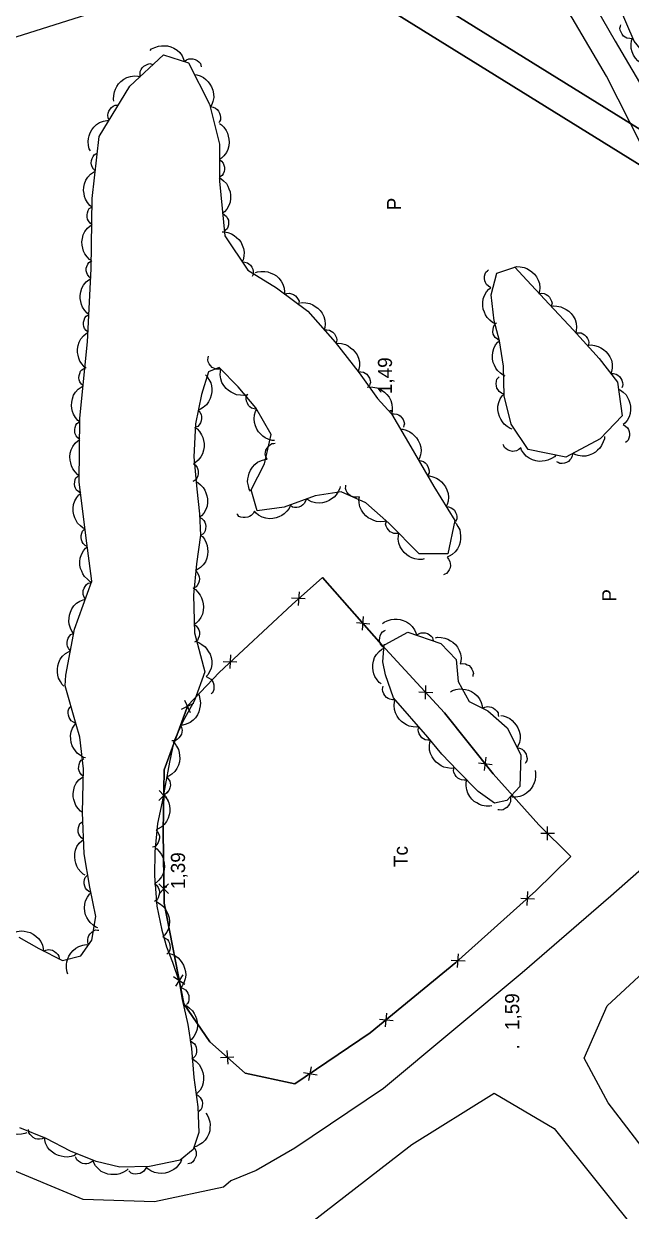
# Model space of a CAD drawing. Extents: x 747954 to 748544, y 4317181 to 4318208.
# Drawn here: x 748123.3 to 748187.8, y 4317290.1 to 4317416.2 of the extents above; entities that cross this region are included whole.
import ezdxf

# ---------------------------------------------------------------- set-up
doc = ezdxf.new("R2010")
doc.units = 0
doc.linetypes.add('DASHED', pattern=[0])
doc.layers.get('0').update_dxf_attribs({"linetype": 'CONTINUOUS'})
for name, color, linetype in [('1', 7, 'CONTINUOUS'), ('11', 7, 'CONTINUOUS'), ('36', 7, 'CONTINUOUS'), ('48', 7, 'CONTINUOUS'), ('53', 7, 'CONTINUOUS'), ('8', 7, 'CONTINUOUS'), ('PATTERN_CLASS', 7, 'CONTINUOUS')]:
    doc.layers.add(name, color=color, linetype=linetype)

msp = doc.modelspace()

# ---------------------------------------------------------------- linework, layer by layer
at = {"layer": '1', "color": 0, "linetype": 'CONTINUOUS'}
for p, q in [((748153.22, 4317355.13), (748151.76, 4317355.2)), ((748152.56, 4317355.9), (748152.45, 4317354.45)), ((748160.09, 4317352.47), (748158.64, 4317352.58)), ((748159.31, 4317351.82), (748159.39, 4317353.27)), ((748145.28, 4317349.18), (748145.21, 4317347.73)), ((748145.96, 4317348.42), (748144.5, 4317348.46)), ((748166.75, 4317345.16), (748165.29, 4317345.24)), ((748165.99, 4317344.49), (748166.03, 4317345.94)), ((748141.33, 4317344.02), (748140.02, 4317343.39)), ((748140.38, 4317344.38), (748140.98, 4317343.06)), ((748173.08, 4317337.51), (748171.63, 4317337.69)), ((748172.27, 4317336.89), (748172.42, 4317338.34)), ((748137.68, 4317334.78), (748138.68, 4317333.72)), ((748138.7, 4317334.74), (748137.66, 4317333.72)), ((748179.68, 4317330.22), (748178.23, 4317330.23)), ((748178.95, 4317329.51), (748178.93, 4317330.97)), ((748137.67, 4317324.87), (748138.7, 4317323.84)), ((748138.69, 4317324.86), (748137.68, 4317323.81)), ((748176.77, 4317322.58), (748176.87, 4317324.04)), ((748176.11, 4317323.36), (748177.56, 4317323.29)), ((748169.4, 4317315.98), (748169.49, 4317317.43)), ((748168.73, 4317316.75), (748170.19, 4317316.69)), ((748139.21, 4317315.02), (748140.41, 4317314.19)), ((748140.22, 4317315.2), (748139.42, 4317313.98)), ((748161.72, 4317309.69), (748161.88, 4317311.14)), ((748161.09, 4317310.49), (748162.54, 4317310.36)), ((748144.88, 4317307.15), (748144.98, 4317305.69)), ((748144.19, 4317306.4), (748145.64, 4317306.47)), ((748153.03, 4317304.83), (748154.46, 4317304.57)), ((748153.59, 4317303.98), (748153.87, 4317305.41))]:
    msp.add_line(p, q, dxfattribs=at)
msp.add_lwpolyline([(748144.05, 4317347.33), (748140.72, 4317343.8), (748138.24, 4317336.98), (748138.12, 4317330.38), (748138.21, 4317322.81), (748140.31, 4317312.13), (748143.07, 4317308.08), (748146.82, 4317304.76), (748152.12, 4317303.61), (748160.11, 4317309.04), (748169.2, 4317316.5), (748177.71, 4317324.12), (748181.43, 4317327.76), (748178.04, 4317331.12), (748173.18, 4317336.55), (748168, 4317343.04), (748161.32, 4317350.29), (748155.06, 4317357.41), (748151.82, 4317354.56), (748144.05, 4317347.33)], dxfattribs=at)
at = {"layer": '11', "color": 0, "linetype": 'DASHED'}
for points in [[(748262.21, 4317422.19), (748268.1, 4317410.96), (748273.94, 4317397.69), (748276.82, 4317387.26), (748264.43, 4317378.75), (748247.59, 4317371.19), (748229.19, 4317360.3), (748213.2, 4317348.69), (748197.59, 4317334.05), (748185.67, 4317323.57), (748176.25, 4317315.42), (748161.52, 4317303.13), (748152.11, 4317296.79), (748147.98, 4317294.42), (748145.32, 4317293.32)], [(748145.32, 4317293.32), (748144.52, 4317292.64), (748137.21, 4317291.07), (748129.63, 4317291.34), (748120.88, 4317294.98), (748114.17, 4317301.78), (748106.17, 4317309.94), (748098.62, 4317317.89), (748091.19, 4317326.91), (748084.71, 4317336.71), (748080.44, 4317345.57), (748076.18, 4317355.23), (748072.89, 4317364.92), (748070.94, 4317377.1), (748069.9, 4317386.29), (748071.13, 4317395.75), (748078.26, 4317400.38), (748094.87, 4317405.8), (748113.16, 4317411.9), (748136.64, 4317419.36)], [(748190.78, 4317294.75), (748189.82, 4317295.83), (748185.39, 4317301.59), (748182.85, 4317306.35), (748185.27, 4317311.9), (748192.93, 4317318.98), (748201.78, 4317327.17), (748210.3, 4317335.14), (748219.34, 4317342.89), (748228.69, 4317350.25), (748238.42, 4317356.59), (748251.05, 4317363.01), (748260.59, 4317368.33), (748269.93, 4317373.59), (748278.19, 4317378.48), (748282.72, 4317379.6), (748283.74, 4317379.69), (748291.02, 4317372.48), (748299.21, 4317364.03)], [(748150.41, 4317286.23), (748164.54, 4317297.17), (748173.28, 4317302.64), (748179.65, 4317298.86), (748188.92, 4317287.28)]]:
    msp.add_lwpolyline(points, dxfattribs=at)
at = {"layer": '53', "color": 0, "linetype": 'CONTINUOUS'}
for points in [[(748190.34, 4317411.69), (748190.11, 4317411.66), (748189.75, 4317411.71), (748189.34, 4317411.81), (748189.06, 4317411.95), (748188.79, 4317412.13), (748188.53, 4317412.32), (748188.3, 4317412.58), (748188.1, 4317412.9), (748187.93, 4317413.25), (748187.84, 4317413.63), (748187.82, 4317414.06), (748187.87, 4317414.43), (748187.95, 4317414.66), (748187.68, 4317414.67), (748187.39, 4317414.72), (748187.2, 4317414.82), (748187.03, 4317414.94), (748186.87, 4317415.14), (748186.76, 4317415.34), (748186.67, 4317415.58), (748186.64, 4317415.79), (748186.7, 4317415.98), (748186.74, 4317416.14)], [(748136.72, 4317413.42), (748136.89, 4317413.57), (748137.23, 4317413.73), (748137.62, 4317413.88), (748137.94, 4317413.91), (748138.26, 4317413.9), (748138.58, 4317413.89), (748138.92, 4317413.8), (748139.26, 4317413.65), (748139.59, 4317413.45), (748139.88, 4317413.18), (748140.13, 4317412.82), (748140.29, 4317412.49), (748140.35, 4317412.25), (748140.58, 4317412.4), (748140.85, 4317412.51), (748141.06, 4317412.53), (748141.27, 4317412.52), (748141.52, 4317412.44), (748141.72, 4317412.34), (748141.92, 4317412.19), (748142.07, 4317412.03), (748142.12, 4317411.83), (748142.17, 4317411.68)], [(748132.89, 4317408.01), (748132.84, 4317408.24), (748132.86, 4317408.61), (748132.93, 4317409.02), (748133.05, 4317409.31), (748133.21, 4317409.59), (748133.38, 4317409.86), (748133.63, 4317410.12), (748133.92, 4317410.34), (748134.26, 4317410.54), (748134.63, 4317410.65), (748135.07, 4317410.7), (748135.43, 4317410.67), (748135.67, 4317410.61), (748135.66, 4317410.89), (748135.69, 4317411.18), (748135.78, 4317411.37), (748135.89, 4317411.55), (748136.07, 4317411.73), (748136.26, 4317411.85), (748136.49, 4317411.96), (748136.71, 4317412.01), (748136.9, 4317411.96), (748137.06, 4317411.92)], [(748141.46, 4317410.85), (748141.69, 4317410.83), (748142.03, 4317410.7), (748142.41, 4317410.52), (748142.66, 4317410.32), (748142.88, 4317410.08), (748143.09, 4317409.84), (748143.26, 4317409.54), (748143.39, 4317409.19), (748143.48, 4317408.81), (748143.49, 4317408.42), (748143.41, 4317407.99), (748143.29, 4317407.65), (748143.16, 4317407.44), (748143.42, 4317407.37), (748143.69, 4317407.26), (748143.85, 4317407.12), (748144, 4317406.96), (748144.11, 4317406.73), (748144.18, 4317406.52), (748144.21, 4317406.27), (748144.2, 4317406.05), (748144.1, 4317405.87), (748144.02, 4317405.73)], [(748130.38, 4317402.74), (748130.27, 4317402.95), (748130.2, 4317403.31), (748130.15, 4317403.73), (748130.19, 4317404.04), (748130.27, 4317404.35), (748130.37, 4317404.66), (748130.53, 4317404.97), (748130.76, 4317405.26), (748131.04, 4317405.54), (748131.36, 4317405.75), (748131.77, 4317405.91), (748132.13, 4317405.98), (748132.38, 4317405.99), (748132.29, 4317406.25), (748132.24, 4317406.54), (748132.28, 4317406.75), (748132.33, 4317406.95), (748132.47, 4317407.17), (748132.62, 4317407.34), (748132.81, 4317407.5), (748133.01, 4317407.61), (748133.21, 4317407.61), (748133.37, 4317407.62)], [(748144.11, 4317405.63), (748144.31, 4317405.51), (748144.55, 4317405.24), (748144.81, 4317404.91), (748144.94, 4317404.62), (748145.03, 4317404.31), (748145.11, 4317404), (748145.13, 4317403.65), (748145.09, 4317403.28), (748145, 4317402.9), (748144.83, 4317402.55), (748144.57, 4317402.2), (748144.3, 4317401.95), (748144.09, 4317401.82), (748144.3, 4317401.64), (748144.48, 4317401.42), (748144.56, 4317401.22), (748144.62, 4317401.02), (748144.62, 4317400.76), (748144.58, 4317400.54), (748144.5, 4317400.3), (748144.39, 4317400.11), (748144.22, 4317400), (748144.09, 4317399.91)], [(748130.49, 4317396.8), (748130.31, 4317396.94), (748130.09, 4317397.24), (748129.87, 4317397.6), (748129.77, 4317397.9), (748129.71, 4317398.22), (748129.67, 4317398.53), (748129.69, 4317398.88), (748129.77, 4317399.25), (748129.9, 4317399.61), (748130.11, 4317399.94), (748130.4, 4317400.26), (748130.7, 4317400.48), (748130.92, 4317400.59), (748130.73, 4317400.79), (748130.57, 4317401.03), (748130.51, 4317401.24), (748130.47, 4317401.44), (748130.5, 4317401.7), (748130.57, 4317401.92), (748130.67, 4317402.15), (748130.8, 4317402.32), (748130.98, 4317402.41), (748131.12, 4317402.49)], [(748144.05, 4317399.91), (748144.26, 4317399.81), (748144.54, 4317399.57), (748144.83, 4317399.26), (748144.99, 4317398.99), (748145.11, 4317398.69), (748145.22, 4317398.39), (748145.28, 4317398.04), (748145.27, 4317397.67), (748145.22, 4317397.28), (748145.09, 4317396.92), (748144.87, 4317396.54), (748144.62, 4317396.27), (748144.43, 4317396.12), (748144.65, 4317395.96), (748144.86, 4317395.76), (748144.96, 4317395.57), (748145.04, 4317395.38), (748145.07, 4317395.12), (748145.05, 4317394.89), (748145, 4317394.65), (748144.91, 4317394.45), (748144.75, 4317394.32), (748144.63, 4317394.22)], [(748130.49, 4317391.08), (748130.29, 4317391.2), (748130.05, 4317391.47), (748129.79, 4317391.81), (748129.67, 4317392.1), (748129.58, 4317392.41), (748129.51, 4317392.72), (748129.49, 4317393.07), (748129.54, 4317393.44), (748129.63, 4317393.82), (748129.81, 4317394.17), (748130.07, 4317394.51), (748130.35, 4317394.76), (748130.56, 4317394.89), (748130.35, 4317395.07), (748130.17, 4317395.29), (748130.09, 4317395.49), (748130.03, 4317395.69), (748130.03, 4317395.95), (748130.08, 4317396.17), (748130.16, 4317396.41), (748130.27, 4317396.6), (748130.45, 4317396.71), (748130.58, 4317396.8)], [(748144.4, 4317394.14), (748144.63, 4317394.15), (748144.99, 4317394.06), (748145.39, 4317393.93), (748145.66, 4317393.76), (748145.9, 4317393.55), (748146.14, 4317393.34), (748146.35, 4317393.06), (748146.52, 4317392.73), (748146.66, 4317392.36), (748146.71, 4317391.98), (748146.69, 4317391.54), (748146.6, 4317391.18), (748146.5, 4317390.96), (748146.78, 4317390.93), (748147.06, 4317390.85), (748147.23, 4317390.73), (748147.39, 4317390.59), (748147.54, 4317390.38), (748147.63, 4317390.17), (748147.69, 4317389.93), (748147.71, 4317389.71), (748147.63, 4317389.52), (748147.57, 4317389.38)], [(748130.23, 4317385.36), (748130.04, 4317385.49), (748129.8, 4317385.78), (748129.56, 4317386.12), (748129.44, 4317386.42), (748129.37, 4317386.73), (748129.31, 4317387.04), (748129.3, 4317387.39), (748129.36, 4317387.76), (748129.47, 4317388.14), (748129.66, 4317388.48), (748129.94, 4317388.81), (748130.22, 4317389.05), (748130.44, 4317389.17), (748130.24, 4317389.36), (748130.06, 4317389.59), (748129.99, 4317389.79), (748129.94, 4317390), (748129.95, 4317390.26), (748130, 4317390.47), (748130.1, 4317390.71), (748130.22, 4317390.89), (748130.39, 4317390.99), (748130.53, 4317391.08)], [(748175.45, 4317390.39), (748175.68, 4317390.44), (748176.05, 4317390.41), (748176.46, 4317390.35), (748176.76, 4317390.23), (748177.03, 4317390.06), (748177.3, 4317389.89), (748177.56, 4317389.65), (748177.78, 4317389.35), (748177.97, 4317389.01), (748178.09, 4317388.64), (748178.14, 4317388.2), (748178.11, 4317387.84), (748178.04, 4317387.6), (748178.32, 4317387.61), (748178.61, 4317387.58), (748178.8, 4317387.49), (748178.99, 4317387.38), (748179.16, 4317387.19), (748179.28, 4317387), (748179.39, 4317386.77), (748179.44, 4317386.56), (748179.39, 4317386.36), (748179.35, 4317386.21)], [(748147.93, 4317389.8), (748148.15, 4317389.89), (748148.51, 4317389.93), (748148.93, 4317389.94), (748149.24, 4317389.88), (748149.55, 4317389.76), (748149.84, 4317389.64), (748150.14, 4317389.45), (748150.41, 4317389.2), (748150.66, 4317388.9), (748150.84, 4317388.56), (748150.97, 4317388.14), (748151.01, 4317387.77), (748150.99, 4317387.53), (748151.26, 4317387.59), (748151.55, 4317387.61), (748151.76, 4317387.56), (748151.96, 4317387.49), (748152.16, 4317387.33), (748152.32, 4317387.17), (748152.46, 4317386.96), (748152.55, 4317386.76), (748152.54, 4317386.56), (748152.53, 4317386.4)], [(748173.31, 4317384.41), (748173.1, 4317384.51), (748172.82, 4317384.75), (748172.53, 4317385.05), (748172.37, 4317385.32), (748172.24, 4317385.62), (748172.13, 4317385.92), (748172.07, 4317386.26), (748172.07, 4317386.64), (748172.12, 4317387.02), (748172.25, 4317387.39), (748172.47, 4317387.77), (748172.71, 4317388.04), (748172.91, 4317388.2), (748172.68, 4317388.35), (748172.47, 4317388.55), (748172.37, 4317388.74), (748172.28, 4317388.93), (748172.26, 4317389.19), (748172.27, 4317389.41), (748172.33, 4317389.66), (748172.41, 4317389.86), (748172.57, 4317389.99), (748172.69, 4317390.09)], [(748152.7, 4317386.58), (748152.93, 4317386.62), (748153.29, 4317386.59), (748153.71, 4317386.51), (748154, 4317386.38), (748154.27, 4317386.21), (748154.54, 4317386.03), (748154.78, 4317385.78), (748155, 4317385.48), (748155.18, 4317385.13), (748155.29, 4317384.76), (748155.32, 4317384.32), (748155.29, 4317383.96), (748155.22, 4317383.72), (748155.49, 4317383.73), (748155.78, 4317383.69), (748155.97, 4317383.59), (748156.15, 4317383.48), (748156.32, 4317383.29), (748156.44, 4317383.09), (748156.54, 4317382.86), (748156.58, 4317382.65), (748156.53, 4317382.45), (748156.49, 4317382.3)], [(748129.94, 4317379.65), (748129.74, 4317379.78), (748129.51, 4317380.06), (748129.26, 4317380.41), (748129.15, 4317380.7), (748129.08, 4317381.02), (748129.01, 4317381.33), (748129.01, 4317381.68), (748129.07, 4317382.05), (748129.18, 4317382.42), (748129.37, 4317382.77), (748129.64, 4317383.1), (748129.93, 4317383.34), (748130.14, 4317383.46), (748129.94, 4317383.65), (748129.76, 4317383.88), (748129.69, 4317384.08), (748129.64, 4317384.28), (748129.66, 4317384.54), (748129.71, 4317384.76), (748129.8, 4317385), (748129.92, 4317385.18), (748130.1, 4317385.28), (748130.23, 4317385.36)], [(748179.35, 4317386.21), (748179.58, 4317386.26), (748179.95, 4317386.23), (748180.36, 4317386.17), (748180.66, 4317386.04), (748180.93, 4317385.88), (748181.2, 4317385.7), (748181.46, 4317385.46), (748181.68, 4317385.16), (748181.87, 4317384.82), (748181.99, 4317384.45), (748182.04, 4317384.02), (748182.01, 4317383.65), (748181.94, 4317383.41), (748182.22, 4317383.42), (748182.51, 4317383.39), (748182.7, 4317383.3), (748182.88, 4317383.2), (748183.06, 4317383.01), (748183.18, 4317382.82), (748183.29, 4317382.59), (748183.34, 4317382.37), (748183.29, 4317382.18), (748183.25, 4317382.02)], [(748174.45, 4317378.81), (748174.23, 4317378.9), (748173.94, 4317379.12), (748173.64, 4317379.41), (748173.46, 4317379.67), (748173.32, 4317379.96), (748173.19, 4317380.26), (748173.12, 4317380.6), (748173.1, 4317380.97), (748173.13, 4317381.36), (748173.24, 4317381.73), (748173.44, 4317382.12), (748173.67, 4317382.41), (748173.85, 4317382.57), (748173.62, 4317382.72), (748173.4, 4317382.9), (748173.29, 4317383.09), (748173.19, 4317383.28), (748173.15, 4317383.53), (748173.16, 4317383.76), (748173.2, 4317384.01), (748173.28, 4317384.21), (748173.43, 4317384.35), (748173.54, 4317384.46)], [(748156.48, 4317382.29), (748156.71, 4317382.32), (748157.08, 4317382.26), (748157.48, 4317382.17), (748157.77, 4317382.02), (748158.03, 4317381.83), (748158.28, 4317381.64), (748158.52, 4317381.37), (748158.71, 4317381.06), (748158.88, 4317380.7), (748158.96, 4317380.32), (748158.97, 4317379.89), (748158.92, 4317379.53), (748158.83, 4317379.29), (748159.11, 4317379.28), (748159.39, 4317379.23), (748159.58, 4317379.12), (748159.75, 4317379), (748159.91, 4317378.8), (748160.02, 4317378.6), (748160.1, 4317378.36), (748160.13, 4317378.14), (748160.07, 4317377.95), (748160.02, 4317377.8)], [(748183.34, 4317382.09), (748183.57, 4317382.12), (748183.93, 4317382.06), (748184.34, 4317381.96), (748184.62, 4317381.81), (748184.88, 4317381.62), (748185.14, 4317381.43), (748185.37, 4317381.16), (748185.56, 4317380.85), (748185.73, 4317380.49), (748185.81, 4317380.11), (748185.82, 4317379.67), (748185.76, 4317379.31), (748185.67, 4317379.08), (748185.95, 4317379.07), (748186.23, 4317379.01), (748186.42, 4317378.9), (748186.59, 4317378.78), (748186.75, 4317378.57), (748186.85, 4317378.38), (748186.93, 4317378.14), (748186.96, 4317377.92), (748186.9, 4317377.73), (748186.85, 4317377.58)], [(748146.92, 4317376.81), (748146.69, 4317376.76), (748146.32, 4317376.78), (748145.9, 4317376.83), (748145.61, 4317376.95), (748145.33, 4317377.11), (748145.05, 4317377.27), (748144.8, 4317377.51), (748144.57, 4317377.8), (748144.36, 4317378.14), (748144.24, 4317378.51), (748144.18, 4317378.94), (748144.2, 4317379.31), (748144.26, 4317379.55), (748143.99, 4317379.53), (748143.7, 4317379.55), (748143.5, 4317379.64), (748143.32, 4317379.74), (748143.14, 4317379.93), (748143.01, 4317380.11), (748142.9, 4317380.34), (748142.85, 4317380.55), (748142.89, 4317380.75), (748142.92, 4317380.91)], [(748129.22, 4317373.97), (748129.04, 4317374.11), (748128.82, 4317374.4), (748128.59, 4317374.76), (748128.49, 4317375.06), (748128.43, 4317375.38), (748128.38, 4317375.69), (748128.4, 4317376.04), (748128.48, 4317376.41), (748128.6, 4317376.78), (748128.81, 4317377.11), (748129.1, 4317377.43), (748129.39, 4317377.65), (748129.62, 4317377.76), (748129.43, 4317377.96), (748129.26, 4317378.2), (748129.2, 4317378.41), (748129.16, 4317378.61), (748129.19, 4317378.87), (748129.25, 4317379.08), (748129.35, 4317379.32), (748129.48, 4317379.49), (748129.66, 4317379.59), (748129.8, 4317379.66)], [(748142.62, 4317378.93), (748142.8, 4317378.77), (748142.98, 4317378.46), (748143.17, 4317378.08), (748143.24, 4317377.77), (748143.27, 4317377.45), (748143.28, 4317377.13), (748143.23, 4317376.78), (748143.11, 4317376.43), (748142.95, 4317376.08), (748142.71, 4317375.77), (748142.38, 4317375.48), (748142.07, 4317375.29), (748141.84, 4317375.2), (748142.01, 4317374.99), (748142.15, 4317374.73), (748142.18, 4317374.52), (748142.2, 4317374.31), (748142.15, 4317374.06), (748142.07, 4317373.85), (748141.94, 4317373.63), (748141.79, 4317373.47), (748141.6, 4317373.39), (748141.46, 4317373.33)], [(748159.8, 4317377.62), (748160.03, 4317377.67), (748160.39, 4317377.64), (748160.81, 4317377.57), (748161.1, 4317377.44), (748161.38, 4317377.28), (748161.64, 4317377.1), (748161.89, 4317376.86), (748162.11, 4317376.56), (748162.3, 4317376.22), (748162.42, 4317375.84), (748162.46, 4317375.41), (748162.43, 4317375.04), (748162.36, 4317374.81), (748162.64, 4317374.81), (748162.93, 4317374.78), (748163.12, 4317374.69), (748163.3, 4317374.58), (748163.48, 4317374.39), (748163.6, 4317374.2), (748163.7, 4317373.97), (748163.75, 4317373.75), (748163.69, 4317373.56), (748163.66, 4317373.4)], [(748175.21, 4317373.18), (748174.99, 4317373.25), (748174.68, 4317373.45), (748174.35, 4317373.71), (748174.15, 4317373.96), (748173.99, 4317374.24), (748173.84, 4317374.52), (748173.73, 4317374.86), (748173.68, 4317375.22), (748173.68, 4317375.61), (748173.76, 4317376), (748173.92, 4317376.4), (748174.12, 4317376.71), (748174.3, 4317376.88), (748174.05, 4317377.01), (748173.81, 4317377.17), (748173.69, 4317377.35), (748173.58, 4317377.53), (748173.52, 4317377.78), (748173.5, 4317378), (748173.52, 4317378.26), (748173.58, 4317378.47), (748173.72, 4317378.61), (748173.82, 4317378.73)], [(748149.95, 4317371.97), (748149.71, 4317371.97), (748149.36, 4317372.08), (748148.97, 4317372.24), (748148.72, 4317372.42), (748148.48, 4317372.65), (748148.26, 4317372.88), (748148.07, 4317373.17), (748147.92, 4317373.51), (748147.81, 4317373.88), (748147.78, 4317374.27), (748147.83, 4317374.71), (748147.94, 4317375.06), (748148.06, 4317375.27), (748147.78, 4317375.33), (748147.51, 4317375.42), (748147.34, 4317375.56), (748147.19, 4317375.7), (748147.06, 4317375.92), (748146.98, 4317376.13), (748146.93, 4317376.38), (748146.93, 4317376.6), (748147.03, 4317376.78), (748147.1, 4317376.93)], [(748186.49, 4317377.43), (748186.7, 4317377.33), (748186.99, 4317377.1), (748187.29, 4317376.81), (748187.46, 4317376.54), (748187.59, 4317376.24), (748187.71, 4317375.94), (748187.77, 4317375.6), (748187.78, 4317375.23), (748187.74, 4317374.84), (748187.62, 4317374.47), (748187.41, 4317374.09), (748187.18, 4317373.81), (748186.98, 4317373.65), (748187.22, 4317373.5), (748187.43, 4317373.31), (748187.54, 4317373.12), (748187.63, 4317372.93), (748187.66, 4317372.67), (748187.65, 4317372.45), (748187.6, 4317372.2), (748187.52, 4317371.99), (748187.36, 4317371.86), (748187.25, 4317371.76)], [(748129.22, 4317368.25), (748129.02, 4317368.37), (748128.77, 4317368.64), (748128.51, 4317368.97), (748128.38, 4317369.27), (748128.29, 4317369.58), (748128.22, 4317369.89), (748128.2, 4317370.24), (748128.24, 4317370.61), (748128.34, 4317370.99), (748128.51, 4317371.33), (748128.77, 4317371.68), (748129.04, 4317371.93), (748129.25, 4317372.06), (748129.04, 4317372.24), (748128.86, 4317372.46), (748128.78, 4317372.66), (748128.72, 4317372.86), (748128.72, 4317373.12), (748128.76, 4317373.34), (748128.84, 4317373.58), (748128.96, 4317373.77), (748129.13, 4317373.88), (748129.26, 4317373.97)], [(748141.52, 4317373.32), (748141.72, 4317373.2), (748141.96, 4317372.92), (748142.2, 4317372.57), (748142.32, 4317372.28), (748142.39, 4317371.97), (748142.46, 4317371.65), (748142.47, 4317371.3), (748142.41, 4317370.93), (748142.3, 4317370.56), (748142.12, 4317370.22), (748141.84, 4317369.88), (748141.56, 4317369.64), (748141.35, 4317369.52), (748141.55, 4317369.33), (748141.73, 4317369.1), (748141.8, 4317368.9), (748141.85, 4317368.7), (748141.84, 4317368.44), (748141.79, 4317368.22), (748141.7, 4317367.98), (748141.58, 4317367.8), (748141.41, 4317367.69), (748141.28, 4317367.61)], [(748163.34, 4317373.16), (748163.57, 4317373.16), (748163.92, 4317373.05), (748164.31, 4317372.9), (748164.57, 4317372.71), (748164.8, 4317372.49), (748165.03, 4317372.26), (748165.22, 4317371.97), (748165.37, 4317371.63), (748165.49, 4317371.26), (748165.52, 4317370.87), (748165.47, 4317370.44), (748165.36, 4317370.08), (748165.24, 4317369.87), (748165.51, 4317369.82), (748165.79, 4317369.72), (748165.96, 4317369.59), (748166.11, 4317369.45), (748166.24, 4317369.22), (748166.32, 4317369.01), (748166.37, 4317368.76), (748166.37, 4317368.54), (748166.28, 4317368.36), (748166.21, 4317368.22)], [(748147.39, 4317366.59), (748147.27, 4317366.79), (748147.17, 4317367.15), (748147.09, 4317367.56), (748147.11, 4317367.88), (748147.17, 4317368.19), (748147.24, 4317368.51), (748147.38, 4317368.83), (748147.59, 4317369.14), (748147.84, 4317369.43), (748148.15, 4317369.67), (748148.55, 4317369.86), (748148.9, 4317369.96), (748149.15, 4317369.97), (748149.04, 4317370.23), (748148.97, 4317370.51), (748149, 4317370.73), (748149.03, 4317370.93), (748149.15, 4317371.16), (748149.29, 4317371.34), (748149.47, 4317371.52), (748149.66, 4317371.64), (748149.86, 4317371.66), (748150.01, 4317371.68)], [(748179.85, 4317370.42), (748179.69, 4317370.25), (748179.38, 4317370.06), (748179, 4317369.87), (748178.69, 4317369.8), (748178.37, 4317369.77), (748178.05, 4317369.75), (748177.7, 4317369.8), (748177.35, 4317369.92), (748176.99, 4317370.08), (748176.68, 4317370.32), (748176.39, 4317370.64), (748176.2, 4317370.95), (748176.11, 4317371.18), (748175.89, 4317371.01), (748175.64, 4317370.87), (748175.43, 4317370.83), (748175.22, 4317370.81), (748174.97, 4317370.86), (748174.76, 4317370.95), (748174.54, 4317371.07), (748174.38, 4317371.22), (748174.3, 4317371.41), (748174.24, 4317371.55)], [(748185, 4317372.39), (748184.99, 4317372.16), (748184.87, 4317371.81), (748184.7, 4317371.43), (748184.5, 4317371.17), (748184.27, 4317370.95), (748184.04, 4317370.73), (748183.74, 4317370.55), (748183.39, 4317370.41), (748183.01, 4317370.31), (748182.63, 4317370.3), (748182.19, 4317370.36), (748181.85, 4317370.48), (748181.63, 4317370.61), (748181.57, 4317370.34), (748181.47, 4317370.07), (748181.33, 4317369.9), (748181.18, 4317369.75), (748180.95, 4317369.63), (748180.74, 4317369.56), (748180.49, 4317369.52), (748180.27, 4317369.53), (748180.09, 4317369.63), (748179.95, 4317369.7)], [(748129.82, 4317362.57), (748129.6, 4317362.66), (748129.32, 4317362.9), (748129.03, 4317363.2), (748128.86, 4317363.47), (748128.74, 4317363.76), (748128.62, 4317364.06), (748128.56, 4317364.41), (748128.55, 4317364.78), (748128.59, 4317365.17), (748128.72, 4317365.54), (748128.94, 4317365.91), (748129.17, 4317366.2), (748129.37, 4317366.35), (748129.14, 4317366.5), (748128.92, 4317366.7), (748128.82, 4317366.89), (748128.73, 4317367.08), (748128.7, 4317367.34), (748128.72, 4317367.56), (748128.77, 4317367.81), (748128.85, 4317368.01), (748129.01, 4317368.14), (748129.13, 4317368.24)], [(748141.59, 4317367.61), (748141.8, 4317367.52), (748142.08, 4317367.27), (748142.38, 4317366.97), (748142.54, 4317366.7), (748142.66, 4317366.4), (748142.77, 4317366.1), (748142.83, 4317365.76), (748142.83, 4317365.38), (748142.78, 4317365), (748142.65, 4317364.63), (748142.43, 4317364.25), (748142.18, 4317363.98), (748141.99, 4317363.83), (748142.22, 4317363.67), (748142.43, 4317363.47), (748142.53, 4317363.28), (748142.61, 4317363.09), (748142.64, 4317362.83), (748142.62, 4317362.61), (748142.57, 4317362.36), (748142.48, 4317362.16), (748142.32, 4317362.03), (748142.2, 4317361.93)], [(748166.19, 4317368.2), (748166.42, 4317368.21), (748166.77, 4317368.11), (748167.17, 4317367.96), (748167.43, 4317367.78), (748167.67, 4317367.57), (748167.9, 4317367.34), (748168.1, 4317367.06), (748168.26, 4317366.72), (748168.38, 4317366.35), (748168.42, 4317365.96), (748168.38, 4317365.53), (748168.28, 4317365.17), (748168.17, 4317364.95), (748168.44, 4317364.91), (748168.72, 4317364.82), (748168.89, 4317364.69), (748169.05, 4317364.55), (748169.19, 4317364.33), (748169.27, 4317364.12), (748169.32, 4317363.88), (748169.33, 4317363.66), (748169.24, 4317363.48), (748169.18, 4317363.33)], [(748156.92, 4317367.09), (748156.88, 4317366.86), (748156.71, 4317366.54), (748156.49, 4317366.18), (748156.27, 4317365.95), (748156.01, 4317365.76), (748155.75, 4317365.58), (748155.43, 4317365.44), (748155.06, 4317365.35), (748154.68, 4317365.3), (748154.29, 4317365.34), (748153.87, 4317365.46), (748153.54, 4317365.62), (748153.35, 4317365.77), (748153.25, 4317365.52), (748153.11, 4317365.26), (748152.95, 4317365.12), (748152.79, 4317364.99), (748152.54, 4317364.9), (748152.32, 4317364.86), (748152.07, 4317364.85), (748151.85, 4317364.89), (748151.69, 4317365.01), (748151.56, 4317365.1)], [(748161.8, 4317363.42), (748161.58, 4317363.35), (748161.21, 4317363.34), (748160.79, 4317363.37), (748160.49, 4317363.47), (748160.2, 4317363.61), (748159.91, 4317363.75), (748159.64, 4317363.97), (748159.39, 4317364.25), (748159.17, 4317364.57), (748159.02, 4317364.93), (748158.93, 4317365.35), (748158.92, 4317365.72), (748158.97, 4317365.97), (748158.69, 4317365.93), (748158.4, 4317365.93), (748158.2, 4317366.01), (748158.01, 4317366.1), (748157.82, 4317366.27), (748157.68, 4317366.44), (748157.55, 4317366.66), (748157.48, 4317366.87), (748157.52, 4317367.07), (748157.54, 4317367.23)], [(748151.59, 4317364.97), (748151.5, 4317364.75), (748151.27, 4317364.47), (748150.98, 4317364.16), (748150.71, 4317364), (748150.42, 4317363.86), (748150.12, 4317363.74), (748149.78, 4317363.67), (748149.4, 4317363.66), (748149.01, 4317363.7), (748148.64, 4317363.82), (748148.26, 4317364.03), (748147.98, 4317364.26), (748147.82, 4317364.45), (748147.67, 4317364.22), (748147.48, 4317364), (748147.29, 4317363.89), (748147.1, 4317363.81), (748146.84, 4317363.77), (748146.62, 4317363.78), (748146.37, 4317363.83), (748146.17, 4317363.91), (748146.04, 4317364.06), (748145.93, 4317364.18)], [(748130.56, 4317356.89), (748130.34, 4317356.99), (748130.06, 4317357.22), (748129.76, 4317357.52), (748129.59, 4317357.79), (748129.46, 4317358.08), (748129.34, 4317358.38), (748129.28, 4317358.72), (748129.27, 4317359.1), (748129.31, 4317359.48), (748129.43, 4317359.85), (748129.64, 4317360.23), (748129.88, 4317360.52), (748130.07, 4317360.67), (748129.84, 4317360.82), (748129.62, 4317361.02), (748129.52, 4317361.21), (748129.43, 4317361.4), (748129.4, 4317361.65), (748129.41, 4317361.88), (748129.46, 4317362.13), (748129.54, 4317362.33), (748129.69, 4317362.46), (748129.81, 4317362.57)], [(748165.85, 4317359.38), (748165.63, 4317359.33), (748165.26, 4317359.34), (748164.84, 4317359.39), (748164.55, 4317359.51), (748164.26, 4317359.66), (748163.99, 4317359.83), (748163.73, 4317360.06), (748163.49, 4317360.35), (748163.29, 4317360.68), (748163.16, 4317361.05), (748163.1, 4317361.48), (748163.11, 4317361.85), (748163.17, 4317362.09), (748162.9, 4317362.07), (748162.61, 4317362.09), (748162.41, 4317362.18), (748162.22, 4317362.27), (748162.04, 4317362.46), (748161.91, 4317362.64), (748161.8, 4317362.87), (748161.74, 4317363.08), (748161.79, 4317363.28), (748161.82, 4317363.43)], [(748169.07, 4317363.31), (748169.24, 4317363.15), (748169.43, 4317362.84), (748169.62, 4317362.46), (748169.68, 4317362.15), (748169.71, 4317361.83), (748169.72, 4317361.51), (748169.67, 4317361.16), (748169.55, 4317360.81), (748169.39, 4317360.45), (748169.15, 4317360.15), (748168.82, 4317359.86), (748168.51, 4317359.67), (748168.28, 4317359.59), (748168.44, 4317359.37), (748168.58, 4317359.11), (748168.62, 4317358.9), (748168.64, 4317358.69), (748168.59, 4317358.44), (748168.5, 4317358.23), (748168.37, 4317358.01), (748168.23, 4317357.85), (748168.04, 4317357.78), (748167.89, 4317357.71)], [(748142.1, 4317361.92), (748142.28, 4317361.77), (748142.49, 4317361.47), (748142.7, 4317361.1), (748142.79, 4317360.8), (748142.83, 4317360.48), (748142.87, 4317360.16), (748142.84, 4317359.81), (748142.74, 4317359.45), (748142.6, 4317359.09), (748142.38, 4317358.77), (748142.07, 4317358.46), (748141.77, 4317358.25), (748141.54, 4317358.15), (748141.73, 4317357.94), (748141.88, 4317357.7), (748141.93, 4317357.49), (748141.96, 4317357.28), (748141.93, 4317357.02), (748141.86, 4317356.81), (748141.74, 4317356.58), (748141.61, 4317356.41), (748141.42, 4317356.33), (748141.28, 4317356.26)], [(748128.56, 4317351.52), (748128.41, 4317351.7), (748128.27, 4317352.04), (748128.13, 4317352.44), (748128.11, 4317352.76), (748128.13, 4317353.08), (748128.16, 4317353.4), (748128.26, 4317353.73), (748128.42, 4317354.07), (748128.64, 4317354.39), (748128.92, 4317354.67), (748129.28, 4317354.91), (748129.62, 4317355.05), (748129.86, 4317355.1), (748129.72, 4317355.34), (748129.62, 4317355.61), (748129.61, 4317355.83), (748129.62, 4317356.04), (748129.71, 4317356.28), (748129.83, 4317356.47), (748129.98, 4317356.67), (748130.15, 4317356.81), (748130.35, 4317356.86), (748130.5, 4317356.9)], [(748141.34, 4317356.24), (748141.54, 4317356.13), (748141.79, 4317355.86), (748142.06, 4317355.54), (748142.2, 4317355.25), (748142.29, 4317354.94), (748142.38, 4317354.63), (748142.41, 4317354.29), (748142.37, 4317353.91), (748142.29, 4317353.53), (748142.13, 4317353.18), (748141.87, 4317352.82), (748141.61, 4317352.57), (748141.4, 4317352.43), (748141.62, 4317352.26), (748141.81, 4317352.04), (748141.89, 4317351.84), (748141.96, 4317351.65), (748141.96, 4317351.39), (748141.93, 4317351.17), (748141.85, 4317350.92), (748141.75, 4317350.73), (748141.58, 4317350.62), (748141.45, 4317350.53)], [(748161.42, 4317352.52), (748161.59, 4317352.68), (748161.93, 4317352.82), (748162.33, 4317352.96), (748162.64, 4317352.99), (748162.97, 4317352.98), (748163.28, 4317352.95), (748163.62, 4317352.86), (748163.96, 4317352.7), (748164.29, 4317352.49), (748164.57, 4317352.22), (748164.81, 4317351.86), (748164.96, 4317351.52), (748165.02, 4317351.28), (748165.26, 4317351.42), (748165.52, 4317351.53), (748165.74, 4317351.54), (748165.95, 4317351.53), (748166.19, 4317351.45), (748166.39, 4317351.34), (748166.59, 4317351.19), (748166.74, 4317351.02), (748166.78, 4317350.83), (748166.83, 4317350.67)], [(748127.58, 4317345.88), (748127.4, 4317346.03), (748127.2, 4317346.35), (748127.01, 4317346.72), (748126.93, 4317347.03), (748126.9, 4317347.35), (748126.88, 4317347.67), (748126.93, 4317348.01), (748127.03, 4317348.37), (748127.19, 4317348.73), (748127.42, 4317349.04), (748127.74, 4317349.34), (748128.05, 4317349.53), (748128.28, 4317349.62), (748128.11, 4317349.84), (748127.96, 4317350.09), (748127.92, 4317350.3), (748127.9, 4317350.51), (748127.95, 4317350.76), (748128.03, 4317350.97), (748128.15, 4317351.19), (748128.29, 4317351.36), (748128.48, 4317351.44), (748128.62, 4317351.5)], [(748161.26, 4317346.11), (748161.07, 4317346.24), (748160.84, 4317346.53), (748160.61, 4317346.88), (748160.51, 4317347.18), (748160.44, 4317347.5), (748160.39, 4317347.81), (748160.39, 4317348.16), (748160.46, 4317348.53), (748160.58, 4317348.9), (748160.78, 4317349.23), (748161.07, 4317349.56), (748161.36, 4317349.79), (748161.58, 4317349.9), (748161.38, 4317350.1), (748161.21, 4317350.33), (748161.15, 4317350.54), (748161.1, 4317350.74), (748161.12, 4317351), (748161.18, 4317351.22), (748161.28, 4317351.45), (748161.41, 4317351.63), (748161.58, 4317351.73), (748161.72, 4317351.81)], [(748141.7, 4317350.56), (748141.92, 4317350.5), (748142.23, 4317350.3), (748142.57, 4317350.05), (748142.77, 4317349.81), (748142.94, 4317349.53), (748143.1, 4317349.25), (748143.21, 4317348.92), (748143.27, 4317348.55), (748143.28, 4317348.16), (748143.21, 4317347.78), (748143.05, 4317347.38), (748142.86, 4317347.06), (748142.69, 4317346.88), (748142.94, 4317346.76), (748143.18, 4317346.6), (748143.31, 4317346.43), (748143.42, 4317346.25), (748143.49, 4317346), (748143.51, 4317345.78), (748143.5, 4317345.53), (748143.44, 4317345.31), (748143.31, 4317345.16), (748143.2, 4317345.04)], [(748167.04, 4317351.01), (748167.27, 4317351.06), (748167.64, 4317351.04), (748168.05, 4317350.98), (748168.35, 4317350.86), (748168.63, 4317350.7), (748168.9, 4317350.53), (748169.16, 4317350.3), (748169.38, 4317350), (748169.58, 4317349.66), (748169.7, 4317349.29), (748169.76, 4317348.86), (748169.73, 4317348.49), (748169.67, 4317348.25), (748169.95, 4317348.27), (748170.24, 4317348.24), (748170.43, 4317348.15), (748170.62, 4317348.05), (748170.8, 4317347.86), (748170.92, 4317347.68), (748171.03, 4317347.45), (748171.08, 4317347.23), (748171.03, 4317347.04), (748171, 4317346.88)], [(748141.82, 4317345.06), (748141.93, 4317344.86), (748142.02, 4317344.5), (748142.09, 4317344.09), (748142.06, 4317343.77), (748141.99, 4317343.46), (748141.91, 4317343.15), (748141.76, 4317342.83), (748141.55, 4317342.52), (748141.29, 4317342.24), (748140.97, 4317342.01), (748140.57, 4317341.83), (748140.21, 4317341.74), (748139.97, 4317341.73), (748140.06, 4317341.47), (748140.12, 4317341.19), (748140.1, 4317340.97), (748140.05, 4317340.77), (748139.93, 4317340.54), (748139.79, 4317340.37), (748139.6, 4317340.2), (748139.41, 4317340.08), (748139.21, 4317340.07), (748139.05, 4317340.05)], [(748165.27, 4317341.56), (748165.04, 4317341.52), (748164.68, 4317341.55), (748164.26, 4317341.63), (748163.97, 4317341.76), (748163.7, 4317341.94), (748163.44, 4317342.12), (748163.19, 4317342.37), (748162.98, 4317342.67), (748162.8, 4317343.02), (748162.69, 4317343.39), (748162.66, 4317343.83), (748162.7, 4317344.19), (748162.77, 4317344.43), (748162.49, 4317344.43), (748162.21, 4317344.47), (748162.01, 4317344.57), (748161.84, 4317344.68), (748161.67, 4317344.87), (748161.55, 4317345.06), (748161.45, 4317345.3), (748161.41, 4317345.51), (748161.47, 4317345.71), (748161.5, 4317345.86)], [(748168.65, 4317345.28), (748168.84, 4317345.4), (748169.2, 4317345.5), (748169.61, 4317345.58), (748169.93, 4317345.56), (748170.24, 4317345.5), (748170.56, 4317345.43), (748170.88, 4317345.29), (748171.19, 4317345.08), (748171.48, 4317344.83), (748171.72, 4317344.52), (748171.91, 4317344.12), (748172.01, 4317343.77), (748172.03, 4317343.52), (748172.28, 4317343.63), (748172.57, 4317343.7), (748172.78, 4317343.68), (748172.99, 4317343.64), (748173.22, 4317343.52), (748173.39, 4317343.38), (748173.57, 4317343.2), (748173.69, 4317343.02), (748173.71, 4317342.81), (748173.73, 4317342.66)], [(748129.87, 4317338.24), (748129.65, 4317338.3), (748129.33, 4317338.49), (748128.99, 4317338.74), (748128.79, 4317338.98), (748128.62, 4317339.26), (748128.46, 4317339.54), (748128.35, 4317339.87), (748128.29, 4317340.23), (748128.27, 4317340.62), (748128.34, 4317341.01), (748128.49, 4317341.41), (748128.69, 4317341.73), (748128.85, 4317341.91), (748128.6, 4317342.03), (748128.36, 4317342.19), (748128.23, 4317342.36), (748128.12, 4317342.53), (748128.05, 4317342.79), (748128.03, 4317343.01), (748128.04, 4317343.26), (748128.09, 4317343.47), (748128.23, 4317343.62), (748128.33, 4317343.75)], [(748173.99, 4317342.74), (748174.22, 4317342.72), (748174.57, 4317342.6), (748174.95, 4317342.42), (748175.2, 4317342.22), (748175.42, 4317341.98), (748175.63, 4317341.74), (748175.81, 4317341.44), (748175.94, 4317341.09), (748176.03, 4317340.71), (748176.03, 4317340.32), (748175.96, 4317339.89), (748175.83, 4317339.55), (748175.7, 4317339.34), (748175.97, 4317339.27), (748176.24, 4317339.16), (748176.4, 4317339.02), (748176.55, 4317338.87), (748176.67, 4317338.64), (748176.73, 4317338.42), (748176.77, 4317338.17), (748176.75, 4317337.95), (748176.65, 4317337.78), (748176.58, 4317337.64)], [(748168.94, 4317337.17), (748168.71, 4317337.13), (748168.34, 4317337.18), (748167.93, 4317337.27), (748167.65, 4317337.42), (748167.38, 4317337.6), (748167.12, 4317337.79), (748166.89, 4317338.04), (748166.68, 4317338.35), (748166.51, 4317338.71), (748166.42, 4317339.08), (748166.4, 4317339.52), (748166.45, 4317339.88), (748166.53, 4317340.12), (748166.25, 4317340.12), (748165.96, 4317340.17), (748165.78, 4317340.28), (748165.6, 4317340.39), (748165.44, 4317340.59), (748165.33, 4317340.79), (748165.24, 4317341.03), (748165.2, 4317341.24), (748165.26, 4317341.43), (748165.31, 4317341.59)], [(748139.18, 4317339.97), (748139.35, 4317339.82), (748139.55, 4317339.51), (748139.75, 4317339.14), (748139.82, 4317338.83), (748139.86, 4317338.51), (748139.88, 4317338.19), (748139.84, 4317337.84), (748139.73, 4317337.48), (748139.58, 4317337.12), (748139.35, 4317336.81), (748139.03, 4317336.51), (748138.72, 4317336.31), (748138.49, 4317336.22), (748138.66, 4317336.01), (748138.81, 4317335.76), (748138.85, 4317335.55), (748138.88, 4317335.34), (748138.83, 4317335.08), (748138.75, 4317334.87), (748138.63, 4317334.65), (748138.49, 4317334.49), (748138.3, 4317334.41), (748138.16, 4317334.34)], [(748129.53, 4317332.46), (748129.33, 4317332.59), (748129.09, 4317332.86), (748128.84, 4317333.2), (748128.72, 4317333.49), (748128.64, 4317333.81), (748128.57, 4317334.12), (748128.56, 4317334.47), (748128.61, 4317334.84), (748128.71, 4317335.21), (748128.89, 4317335.56), (748129.16, 4317335.9), (748129.43, 4317336.14), (748129.65, 4317336.27), (748129.44, 4317336.45), (748129.26, 4317336.68), (748129.18, 4317336.88), (748129.13, 4317337.08), (748129.14, 4317337.34), (748129.18, 4317337.56), (748129.27, 4317337.8), (748129.39, 4317337.99), (748129.56, 4317338.09), (748129.69, 4317338.18)], [(748173.03, 4317333.16), (748172.81, 4317333.11), (748172.44, 4317333.13), (748172.02, 4317333.18), (748171.73, 4317333.3), (748171.45, 4317333.46), (748171.17, 4317333.62), (748170.91, 4317333.86), (748170.68, 4317334.15), (748170.48, 4317334.49), (748170.36, 4317334.85), (748170.3, 4317335.29), (748170.32, 4317335.65), (748170.38, 4317335.89), (748170.1, 4317335.88), (748169.81, 4317335.9), (748169.62, 4317335.99), (748169.43, 4317336.09), (748169.25, 4317336.27), (748169.13, 4317336.46), (748169.01, 4317336.69), (748168.96, 4317336.9), (748169.01, 4317337.1), (748169.04, 4317337.25)], [(748177.62, 4317336.89), (748177.68, 4317336.66), (748177.67, 4317336.29), (748177.63, 4317335.87), (748177.53, 4317335.58), (748177.38, 4317335.29), (748177.22, 4317335.01), (748177, 4317334.74), (748176.71, 4317334.5), (748176.39, 4317334.29), (748176.02, 4317334.15), (748175.59, 4317334.08), (748175.22, 4317334.08), (748174.98, 4317334.13), (748175.01, 4317333.86), (748175, 4317333.57), (748174.92, 4317333.37), (748174.82, 4317333.18), (748174.64, 4317332.99), (748174.46, 4317332.86), (748174.24, 4317332.74), (748174.03, 4317332.68), (748173.83, 4317332.72), (748173.67, 4317332.74)], [(748138.19, 4317334.34), (748138.36, 4317334.18), (748138.54, 4317333.86), (748138.73, 4317333.48), (748138.79, 4317333.17), (748138.81, 4317332.85), (748138.83, 4317332.53), (748138.77, 4317332.18), (748138.65, 4317331.83), (748138.48, 4317331.48), (748138.24, 4317331.17), (748137.91, 4317330.88), (748137.6, 4317330.7), (748137.36, 4317330.62), (748137.53, 4317330.4), (748137.67, 4317330.14), (748137.71, 4317329.93), (748137.72, 4317329.72), (748137.67, 4317329.47), (748137.58, 4317329.26), (748137.45, 4317329.04), (748137.3, 4317328.88), (748137.11, 4317328.81), (748136.97, 4317328.75)], [(748129.83, 4317325.78), (748129.63, 4317325.89), (748129.37, 4317326.14), (748129.09, 4317326.46), (748128.95, 4317326.75), (748128.84, 4317327.05), (748128.75, 4317327.36), (748128.72, 4317327.71), (748128.74, 4317328.08), (748128.81, 4317328.46), (748128.96, 4317328.82), (748129.21, 4317329.18), (748129.47, 4317329.44), (748129.67, 4317329.58), (748129.45, 4317329.75), (748129.25, 4317329.96), (748129.16, 4317330.16), (748129.1, 4317330.36), (748129.08, 4317330.62), (748129.11, 4317330.84), (748129.18, 4317331.08), (748129.28, 4317331.28), (748129.45, 4317331.39), (748129.57, 4317331.49)], [(748137.25, 4317328.7), (748137.44, 4317328.58), (748137.69, 4317328.31), (748137.95, 4317327.97), (748138.07, 4317327.68), (748138.16, 4317327.37), (748138.24, 4317327.06), (748138.25, 4317326.71), (748138.21, 4317326.34), (748138.11, 4317325.96), (748137.94, 4317325.61), (748137.67, 4317325.27), (748137.4, 4317325.02), (748137.19, 4317324.89), (748137.4, 4317324.71), (748137.59, 4317324.49), (748137.66, 4317324.29), (748137.72, 4317324.09), (748137.72, 4317323.83), (748137.67, 4317323.61), (748137.59, 4317323.37), (748137.48, 4317323.18), (748137.31, 4317323.07), (748137.18, 4317322.98)], [(748131.19, 4317320.19), (748130.97, 4317320.27), (748130.67, 4317320.48), (748130.35, 4317320.76), (748130.17, 4317321.02), (748130.02, 4317321.3), (748129.88, 4317321.59), (748129.8, 4317321.93), (748129.77, 4317322.3), (748129.78, 4317322.69), (748129.88, 4317323.07), (748130.07, 4317323.46), (748130.28, 4317323.76), (748130.46, 4317323.93), (748130.22, 4317324.06), (748130, 4317324.24), (748129.88, 4317324.42), (748129.78, 4317324.61), (748129.73, 4317324.86), (748129.73, 4317325.09), (748129.76, 4317325.34), (748129.83, 4317325.55), (748129.98, 4317325.69), (748130.09, 4317325.8)], [(748137.33, 4317322.98), (748137.55, 4317322.9), (748137.85, 4317322.69), (748138.17, 4317322.42), (748138.35, 4317322.16), (748138.51, 4317321.88), (748138.65, 4317321.59), (748138.74, 4317321.25), (748138.78, 4317320.88), (748138.76, 4317320.49), (748138.67, 4317320.11), (748138.49, 4317319.72), (748138.27, 4317319.42), (748138.09, 4317319.25), (748138.34, 4317319.11), (748138.57, 4317318.94), (748138.69, 4317318.76), (748138.79, 4317318.57), (748138.84, 4317318.32), (748138.85, 4317318.1), (748138.82, 4317317.84), (748138.75, 4317317.64), (748138.6, 4317317.49), (748138.49, 4317317.38)], [(748122.06, 4317319.59), (748122.26, 4317319.71), (748122.62, 4317319.79), (748123.03, 4317319.86), (748123.35, 4317319.83), (748123.66, 4317319.76), (748123.97, 4317319.68), (748124.29, 4317319.53), (748124.59, 4317319.32), (748124.88, 4317319.05), (748125.11, 4317318.74), (748125.29, 4317318.34), (748125.37, 4317317.98), (748125.39, 4317317.73), (748125.65, 4317317.83), (748125.93, 4317317.89), (748126.14, 4317317.86), (748126.35, 4317317.82), (748126.58, 4317317.69), (748126.75, 4317317.55), (748126.92, 4317317.37), (748127.03, 4317317.18), (748127.05, 4317316.97), (748127.06, 4317316.82)], [(748128, 4317315.28), (748127.9, 4317315.49), (748127.85, 4317315.86), (748127.83, 4317316.28), (748127.89, 4317316.59), (748128, 4317316.89), (748128.11, 4317317.19), (748128.29, 4317317.49), (748128.54, 4317317.77), (748128.83, 4317318.03), (748129.17, 4317318.22), (748129.59, 4317318.36), (748129.95, 4317318.41), (748130.2, 4317318.39), (748130.13, 4317318.66), (748130.1, 4317318.95), (748130.15, 4317319.16), (748130.22, 4317319.36), (748130.37, 4317319.57), (748130.53, 4317319.73), (748130.73, 4317319.88), (748130.93, 4317319.97), (748131.13, 4317319.96), (748131.29, 4317319.96)], [(748138.8, 4317317.47), (748139.03, 4317317.41), (748139.35, 4317317.24), (748139.7, 4317317), (748139.92, 4317316.77), (748140.1, 4317316.5), (748140.27, 4317316.23), (748140.4, 4317315.91), (748140.48, 4317315.54), (748140.51, 4317315.16), (748140.46, 4317314.77), (748140.32, 4317314.36), (748140.14, 4317314.03), (748139.99, 4317313.84), (748140.24, 4317313.74), (748140.49, 4317313.59), (748140.63, 4317313.43), (748140.75, 4317313.25), (748140.83, 4317313.01), (748140.86, 4317312.79), (748140.86, 4317312.53), (748140.82, 4317312.32), (748140.69, 4317312.16), (748140.59, 4317312.03)], [(748140.42, 4317311.98), (748140.64, 4317311.89), (748140.93, 4317311.66), (748141.23, 4317311.37), (748141.4, 4317311.1), (748141.54, 4317310.81), (748141.66, 4317310.52), (748141.73, 4317310.17), (748141.75, 4317309.8), (748141.72, 4317309.41), (748141.6, 4317309.04), (748141.39, 4317308.66), (748141.16, 4317308.37), (748140.97, 4317308.21), (748141.21, 4317308.06), (748141.43, 4317307.87), (748141.54, 4317307.69), (748141.63, 4317307.5), (748141.66, 4317307.24), (748141.66, 4317307.02), (748141.61, 4317306.77), (748141.53, 4317306.56), (748141.38, 4317306.43), (748141.26, 4317306.32)], [(748141.13, 4317306.31), (748141.35, 4317306.21), (748141.63, 4317305.98), (748141.93, 4317305.68), (748142.09, 4317305.41), (748142.22, 4317305.12), (748142.34, 4317304.82), (748142.41, 4317304.47), (748142.41, 4317304.1), (748142.37, 4317303.71), (748142.25, 4317303.34), (748142.04, 4317302.96), (748141.8, 4317302.68), (748141.61, 4317302.53), (748141.84, 4317302.37), (748142.06, 4317302.18), (748142.16, 4317301.99), (748142.25, 4317301.8), (748142.28, 4317301.54), (748142.27, 4317301.32), (748142.22, 4317301.07), (748142.13, 4317300.87), (748141.98, 4317300.74), (748141.86, 4317300.63)], [(748123.64, 4317298.42), (748123.43, 4317298.33), (748123.06, 4317298.28), (748122.64, 4317298.25), (748122.33, 4317298.31), (748122.03, 4317298.42), (748121.73, 4317298.53), (748121.43, 4317298.71), (748121.15, 4317298.96), (748120.89, 4317299.25), (748120.7, 4317299.59), (748120.56, 4317300), (748120.51, 4317300.36), (748120.52, 4317300.61), (748120.25, 4317300.54), (748119.96, 4317300.51), (748119.75, 4317300.56), (748119.56, 4317300.63), (748119.34, 4317300.77), (748119.18, 4317300.93), (748119.03, 4317301.14), (748118.94, 4317301.33), (748118.95, 4317301.54), (748118.95, 4317301.69)], [(748142.65, 4317300.51), (748142.8, 4317300.33), (748142.94, 4317299.99), (748143.08, 4317299.59), (748143.1, 4317299.28), (748143.09, 4317298.95), (748143.06, 4317298.63), (748142.96, 4317298.3), (748142.8, 4317297.96), (748142.59, 4317297.63), (748142.31, 4317297.36), (748141.95, 4317297.12), (748141.61, 4317296.97), (748141.37, 4317296.92), (748141.51, 4317296.68), (748141.62, 4317296.41), (748141.63, 4317296.19), (748141.62, 4317295.98), (748141.53, 4317295.74), (748141.42, 4317295.54), (748141.26, 4317295.34), (748141.1, 4317295.2), (748140.9, 4317295.15), (748140.75, 4317295.11)], [(748128.89, 4317296.13), (748128.69, 4317296.01), (748128.34, 4317295.91), (748127.92, 4317295.83), (748127.61, 4317295.85), (748127.29, 4317295.92), (748126.98, 4317295.99), (748126.66, 4317296.13), (748126.35, 4317296.34), (748126.05, 4317296.59), (748125.82, 4317296.9), (748125.63, 4317297.3), (748125.53, 4317297.65), (748125.51, 4317297.9), (748125.26, 4317297.79), (748124.97, 4317297.73), (748124.76, 4317297.75), (748124.56, 4317297.79), (748124.32, 4317297.91), (748124.15, 4317298.04), (748123.97, 4317298.23), (748123.85, 4317298.41), (748123.83, 4317298.61), (748123.81, 4317298.77)], [(748134.39, 4317294.58), (748134.23, 4317294.41), (748133.91, 4317294.23), (748133.53, 4317294.05), (748133.22, 4317293.99), (748132.89, 4317293.97), (748132.57, 4317293.97), (748132.23, 4317294.02), (748131.88, 4317294.15), (748131.53, 4317294.32), (748131.23, 4317294.57), (748130.94, 4317294.9), (748130.76, 4317295.22), (748130.68, 4317295.45), (748130.46, 4317295.29), (748130.2, 4317295.15), (748129.99, 4317295.12), (748129.78, 4317295.11), (748129.53, 4317295.17), (748129.32, 4317295.25), (748129.11, 4317295.39), (748128.95, 4317295.54), (748128.88, 4317295.73), (748128.82, 4317295.87)], [(748140.06, 4317295.55), (748139.98, 4317295.33), (748139.77, 4317295.03), (748139.5, 4317294.71), (748139.24, 4317294.52), (748138.96, 4317294.37), (748138.67, 4317294.23), (748138.33, 4317294.14), (748137.96, 4317294.1), (748137.57, 4317294.11), (748137.19, 4317294.21), (748136.8, 4317294.39), (748136.5, 4317294.6), (748136.33, 4317294.78), (748136.19, 4317294.54), (748136.02, 4317294.31), (748135.84, 4317294.19), (748135.66, 4317294.09), (748135.4, 4317294.04), (748135.18, 4317294.03), (748134.93, 4317294.06), (748134.72, 4317294.13), (748134.58, 4317294.27), (748134.46, 4317294.38)]]:
    msp.add_lwpolyline(points, dxfattribs=at)
at = {"layer": '8', "color": 0, "linetype": 'CONTINUOUS'}
msp.add_lwpolyline([(748177.97, 4317432.21), (748179.04, 4317427.92), (748182.24, 4317421.21), (748186.14, 4317414.38), (748189.8, 4317408.19), (748193, 4317403.01), (748197.08, 4317396.42), (748200.89, 4317390.82), (748205.23, 4317384.15), (748208.66, 4317377.96), (748211.82, 4317372.09), (748215.5, 4317366.21), (748219.21, 4317360.53), (748223.07, 4317356.23)], dxfattribs=at)
at = {"layer": '8', "color": 0, "linetype": 'DASHED'}
msp.add_lwpolyline([(748213.99, 4317350.42), (748213.34, 4317355.4), (748208.7, 4317367.19), (748204.89, 4317374.75), (748200.94, 4317381.81), (748196.57, 4317388.89), (748192.46, 4317397.11), (748188.93, 4317403.36), (748185.23, 4317410.66), (748181.57, 4317416.86), (748173.37, 4317429.65), (748172.85, 4317430.27)], dxfattribs=at)
at = {"layer": 'PATTERN_CLASS', "color": 0, "linetype": 'CONTINUOUS'}
for points in [[(748190.4, 4317411.76), (748190.41, 4317411.78), (748189.39, 4317412.87), (748188.15, 4317414.4), (748186.5, 4317418.27)], [(748127.72, 4317345.92), (748127.69, 4317345.9), (748127.79, 4317347.03), (748128.7, 4317351.92), (748130.54, 4317357.01), (748129.9, 4317361.89), (748129.21, 4317367.56), (748129.26, 4317374.33), (748130.08, 4317382.44), (748130.48, 4317390.19), (748130.59, 4317397.67), (748131.32, 4317404.28), (748134.58, 4317409.6), (748138.16, 4317412.96), (748140.82, 4317412.11), (748143.03, 4317407.71), (748144.1, 4317403.46), (748144.09, 4317399.53), (748144.68, 4317393.71), (748147.1, 4317390.08), (748150.14, 4317388.17), (748153.47, 4317385.71), (748156.38, 4317382.42), (748158.95, 4317379.16), (748160.88, 4317376.44), (748162.39, 4317374.79), (748164.42, 4317371.3), (748166.87, 4317367.09), (748169.1, 4317363.46), (748168.36, 4317359.94), (748165.3, 4317359.94), (748162.08, 4317363.17), (748159.64, 4317365.35), (748157.04, 4317366.52), (748154.25, 4317366.1), (748150.97, 4317364.88), (748148.1, 4317364.48), (748147.45, 4317366.71), (748148.88, 4317369.48), (748149.59, 4317372.59), (748147.95, 4317375.44), (748146.08, 4317377.67), (748144.07, 4317379.73), (748142.92, 4317379.28), (748142.19, 4317376.85), (748141.54, 4317373.73), (748141.39, 4317370.25), (748141.68, 4317366.8), (748141.96, 4317364.19), (748142.1, 4317361.92), (748141.66, 4317358.88), (748141.35, 4317355.52), (748141.43, 4317351.54), (748142.56, 4317347.4), (748141.43, 4317344.36), (748140.2, 4317342.13), (748139.26, 4317340), (748138.78, 4317337.78), (748138.33, 4317335.3), (748138.02, 4317333.57), (748137.52, 4317331.28), (748137.24, 4317328.27), (748137.21, 4317325.73), (748137.43, 4317322.48), (748137.96, 4317319.94), (748138.47, 4317318.19), (748139.1, 4317316.56), (748139.8, 4317314.44), (748140.14, 4317312.59), (748140.73, 4317309.92), (748141.11, 4317307.36), (748141.39, 4317304.3), (748141.79, 4317301.19), (748141.92, 4317298.44), (748141.29, 4317296.65), (748139.91, 4317295.52), (748136.66, 4317294.84), (748133.53, 4317294.78), (748130.99, 4317295.37), (748128.26, 4317296.46), (748125.68, 4317297.8), (748122.9, 4317298.94)], [(748175.46, 4317390.39), (748175.46, 4317390.37), (748176.75, 4317389), (748179.12, 4317386.46), (748181.7, 4317383.69), (748184.43, 4317380.69), (748186.39, 4317378.17), (748186.87, 4317374.58), (748184.53, 4317372.14), (748180.91, 4317370.21), (748176.88, 4317371.02), (748175.08, 4317373.71), (748174.33, 4317376.71), (748174.28, 4317379.87), (748173.85, 4317382.54), (748173.28, 4317384.69), (748172.98, 4317387.44), (748173.56, 4317389.73), (748175.46, 4317390.39)], [(748144.05, 4317347.33), (748151.82, 4317354.56), (748155.06, 4317357.41), (748161.32, 4317350.29), (748168, 4317343.04), (748173.18, 4317336.55), (748178.04, 4317331.12), (748181.43, 4317327.76), (748177.71, 4317324.12), (748169.2, 4317316.5), (748160.11, 4317309.04), (748152.12, 4317303.61), (748146.82, 4317304.76), (748143.07, 4317308.08), (748140.31, 4317312.13), (748138.21, 4317322.81), (748138.12, 4317330.38), (748138.24, 4317336.98), (748140.72, 4317343.8), (748144.05, 4317347.33)], [(748161.6, 4317350.3), (748161.7, 4317350.28), (748164.12, 4317351.6), (748167.63, 4317350.4), (748169.25, 4317348.71), (748169.46, 4317346.38), (748170.64, 4317344.25), (748172.62, 4317343.23), (748174.65, 4317341.44), (748176.1, 4317338.58), (748176.02, 4317335.21), (748174.61, 4317333.73), (748173.32, 4317333.44), (748171.57, 4317334.66), (748169.38, 4317336.9), (748167.73, 4317338.64), (748166.25, 4317340.44), (748162.6, 4317344.61), (748161.75, 4317347.07), (748161.45, 4317348.44), (748161.6, 4317350.3)], [(748129.53, 4317332.46), (748129.66, 4317337.08), (748129.25, 4317340.46), (748128.88, 4317341.78), (748127.72, 4317345.92)], [(748122.78, 4317319.19), (748124.91, 4317318.01), (748127.42, 4317316.71), (748129.37, 4317317.23), (748130.53, 4317318.88), (748130.95, 4317321.41), (748130.34, 4317324.51), (748129.73, 4317328.06), (748129.53, 4317332.46)]]:
    msp.add_lwpolyline(points, dxfattribs=at)

# ---------------------------------------------------------------- texts
at = {"layer": '36', "color": 0, "linetype": 'CONTINUOUS'}
for s, p in [('P', (748163.4, 4317396.42)), ('P', (748186.26, 4317354.84)), ('Tc', (748164.1, 4317326.65))]:
    msp.add_text(s, height=1.5, rotation=90, dxfattribs=at).set_placement(p)
at = {"layer": '48', "color": 0, "linetype": 'CONTINUOUS'}
for s, p in [(' 1,49', (748162.43, 4317376.34)), ('.', (748162.43, 4317374.84)), (' 1,39', (748140.44, 4317323.76)), ('.', (748138.51, 4317324.29)), (' 1,59', (748175.94, 4317308.78)), ('.', (748175.94, 4317307.28))]:
    msp.add_text(s, height=1.5, rotation=90, dxfattribs=at).set_placement(p)

# ---------------------------------------------------------------- meshes
at = {"color": 0, "linetype": 'CONTINUOUS'}
mesh = msp.add_polyface(dxfattribs=at)
corners = [(747954.5, 4317181), (747954.5, 4317181), (747954.5, 4317371.96), (748262.5, 4317181), (747954.5, 4317546.49), (748544, 4317181), (747954.5, 4318207.5), (748544, 4317842.01), (748544, 4318207.5)]
mesh.append_faces([[corners[k] for k in face] for face in [(0, 1, 3, 2), (2, 3, 5, 4), (4, 5, 7, 6), (6, 7, 8, 8)]], dxfattribs={"vtx0": -1, "vtx2": -1, "color": 0})
mesh = msp.add_polyface(dxfattribs=at)
corners = [(747964.5, 4317191), (747964.5, 4317191), (747964.5, 4317375.76), (748262.5, 4317191), (747964.5, 4317544.09), (748534, 4317191), (747964.5, 4318011), (748534, 4317657.91), (748262.5, 4318011), (748534, 4317842.67), (748534, 4318011)]
mesh.append_faces([[corners[k] for k in face] for face in [(0, 1, 3, 2), (2, 3, 5, 4), (4, 5, 7, 6), (6, 7, 9, 8), (8, 9, 10, 10)]], dxfattribs={"vtx0": -1, "vtx2": -1, "color": 0})

doc.saveas('drawing.dxf')
